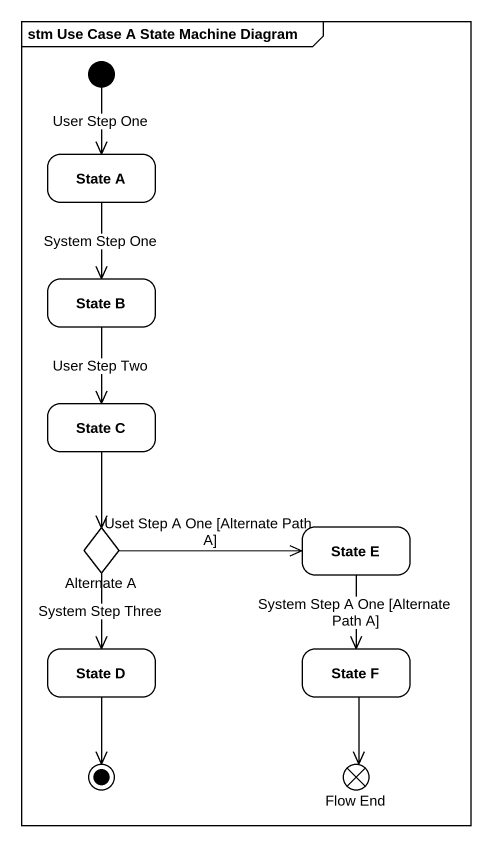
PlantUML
@startuml
mainframe stm Use Case A State Machine Diagram
hide empty description
state "State A" as State_A
state "State B" as State_B
state "State C" as State_C
state "Alternate A" as Alternate_A <<choice>>
state "State E" as State_E
state "State D" as State_D
state "State F" as State_F
state "Flow End" as Flow_End <<end>>
[*] --> State_A : User Step One
State_A --> State_B : System Step One
State_B --> State_C : User Step Two
State_C --> Alternate_A
Alternate_A -right-> State_E : Uset Step A One [Alternate Path A]
Alternate_A --> State_D : System Step Three
State_E --> State_F : System Step A One [Alternate Path A]
State_F --> Flow_End
State_D --> [*]
@enduml
